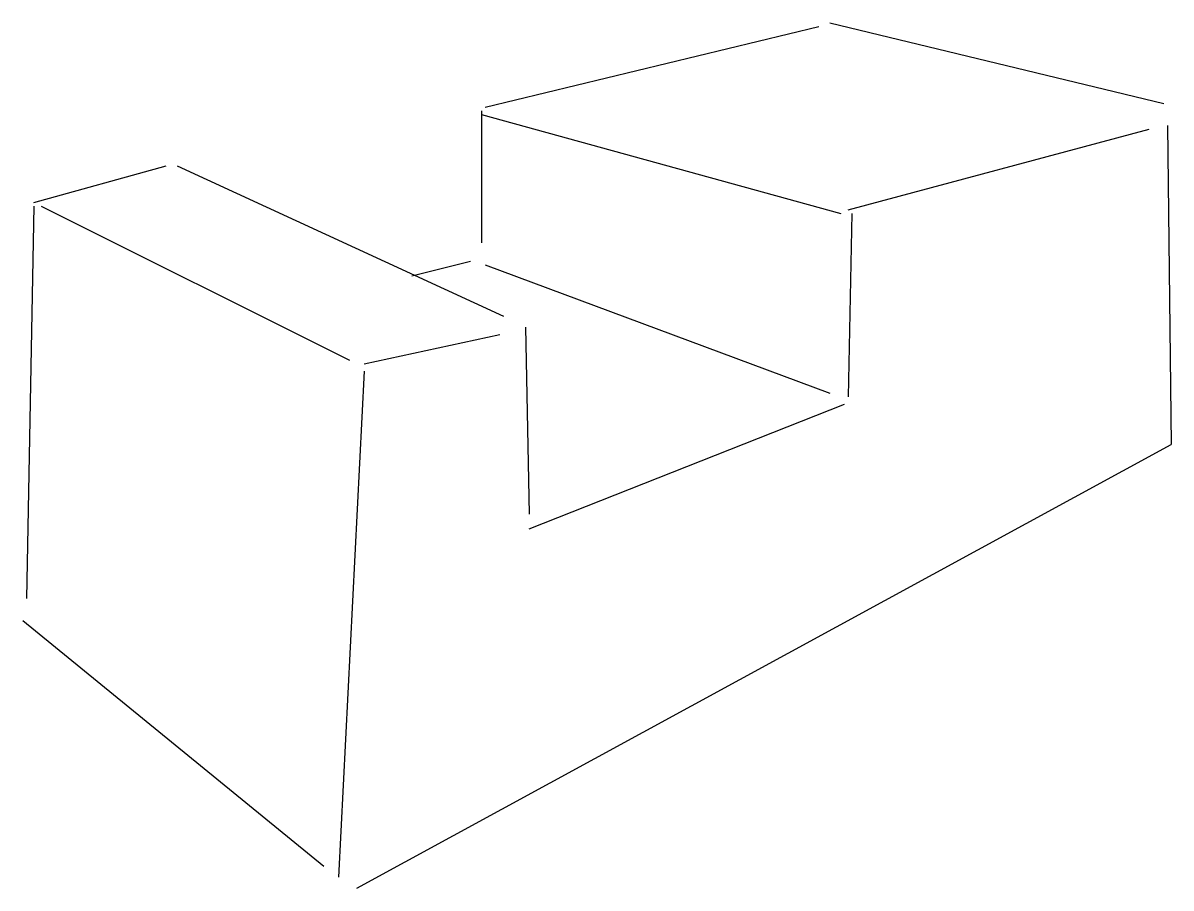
# Model space of a CAD drawing. Header units: metres. Extents: x -100 to 49, y -132 to -20.
import ezdxf

# ---------------------------------------------------------------- set-up
doc = ezdxf.new("R2010")
doc.units = ezdxf.units.M

msp = doc.modelspace()

# ---------------------------------------------------------------- linework, layer by layer
at = {"color": 0}
for p, q in [((-40.039566, -30.744667), (3.336631, -20.258114)), ((4.766615, -19.781452), (48.142815, -30.268005)), ((-40.516228, -31.221329), (-40.516228, -48.381145)), ((-40.516228, -31.69799), (6.1966, -44.567852)), ((7.149923, -44.09119), (46.236168, -33.604637)), ((48.619473, -33.127975), (49.096134, -74.597527)), ((-98.668938, -43.137867), (-81.509117, -38.37125)), ((-80.079132, -38.37125), (-37.656261, -57.914375)), ((-98.668938, -43.614529), (-99.622253, -94.61731)), ((-97.715614, -43.614529), (-57.676044, -63.634312)), ((7.626584, -44.567852), (7.149923, -68.400925)), ((-49.5728, -52.671097), (-41.946213, -50.76445)), ((-40.039566, -51.241112), (4.766615, -67.924263)), ((-34.796291, -59.34436), (-34.31963, -83.654099)), ((-55.769398, -64.110977), (-38.132919, -60.297684)), ((-55.769398, -65.064301), (-59.10603, -130.843582)), ((-34.31963, -85.560745), (6.673261, -69.354248)), ((-56.722721, -132.273575), (49.096134, -74.597527)), ((-100.098915, -97.47728), (-61.012672, -129.413605))]:
    msp.add_line(p, q, dxfattribs=at)

doc.saveas('drawing.dxf')
